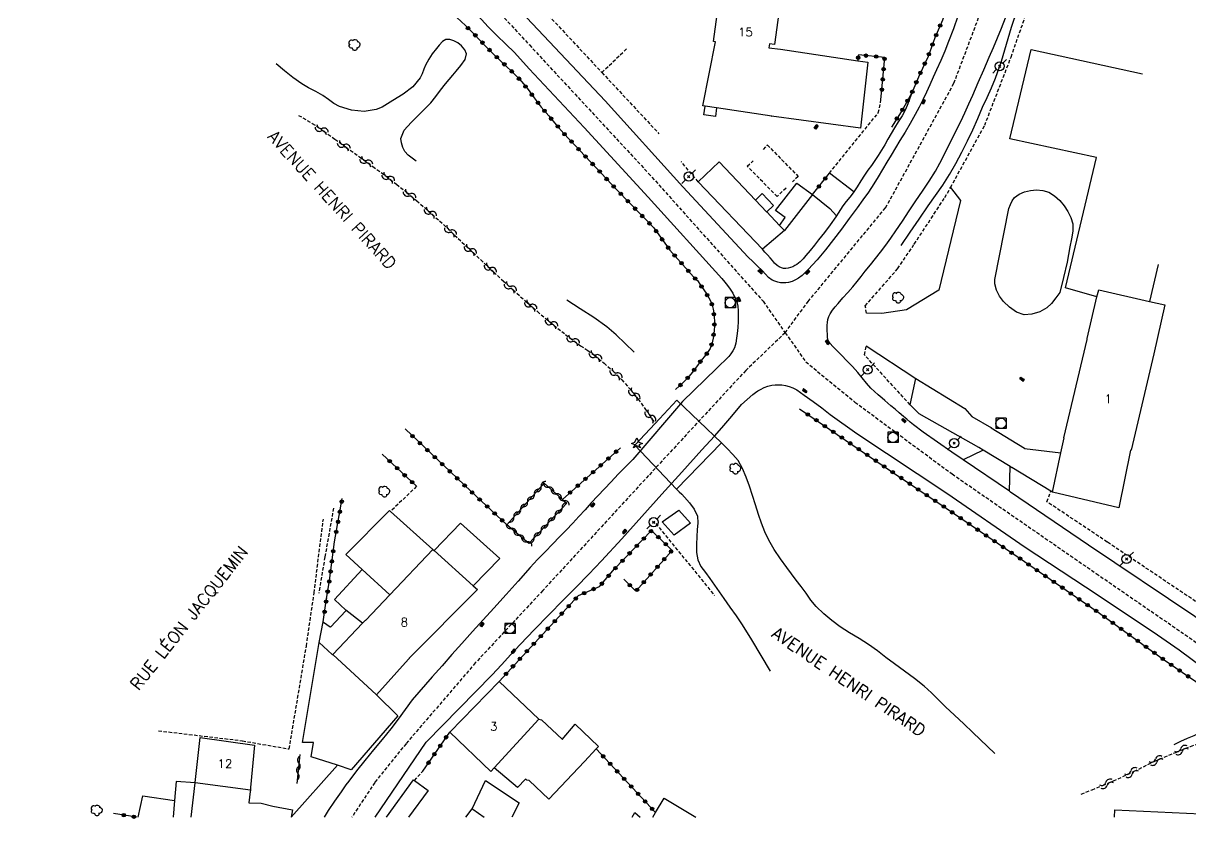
# Model space of a CAD drawing. Header units: millimetres. Extents: x 194000 to 195000, y 155999 to 157001.
# Drawn here: x 194294 to 194464.7, y 155999.8 to 156116.1 of the extents above; entities that cross this region are included whole.
import ezdxf
from ezdxf.enums import TextEntityAlignment as Align

# ---------------------------------------------------------------- set-up
doc = ezdxf.new("R2010")
doc.units = ezdxf.units.MM
doc.linetypes.add('DASHED', pattern=[0.75, 0.5, -0.25])
doc.layers.get('0').update_dxf_attribs({"linetype": 'CONTINUOUS'})
for name, color, linetype in [('W0001', 6, 'DASHED'), ('W0008', 7, 'CONTINUOUS'), ('W0014', 7, 'CONTINUOUS'), ('W0017', 7, 'CONTINUOUS'), ('W0070', 7, 'DASHED'), ('W0101', 7, 'CONTINUOUS'), ('W0104', 1, 'CONTINUOUS'), ('W0112', 1, 'DASHED'), ('W0120', 7, 'CONTINUOUS'), ('W0300', 7, 'CONTINUOUS'), ('W0303', 7, 'CONTINUOUS'), ('W0310', 3, 'CONTINUOUS'), ('W0323', 7, 'CONTINUOUS'), ('W0333', 7, 'CONTINUOUS'), ('W0401', 7, 'CONTINUOUS'), ('W0420', 7, 'CONTINUOUS'), ('W0473', 7, 'CONTINUOUS'), ('W0501', 5, 'DASHED'), ('W0510', 5, 'CONTINUOUS'), ('W0989', 7, 'CONTINUOUS'), ('W0991', 7, 'CONTINUOUS')]:
    doc.layers.add(name, color=color, linetype=linetype)
doc.styles.get("Standard").update_dxf_attribs({"font": 'romans.shx', "width": 0.85})

# ---------------------------------------------------------------- blocks, each defined once
blk = doc.blocks.new('T420')
for p, q in [((0.75, 0.75), (-0.75, 0.75)), ((-0.75, 0.75), (-0.75, -0.75)), ((0.75, 0.75), (0.75, -0.75)), ((0.75, -0.75), (-0.75, -0.75))]:
    blk.add_line(p, q)
blk.add_ellipse((0, 0), major_axis=(-0.53, 0.53), ratio=1, start_param=3.926991, end_param=10.210176)
blk = doc.blocks.new('T473')
for p, q in [((-0.166667, 0.166667), (0.166667, -0.166667)), ((-0.166667, -0.166667), (0.166667, 0.166667)), ((0.500001, 0.500001), (1.000002, 1.000002)), ((-1.000002, -1.000002), (-0.500001, -0.500001))]:
    blk.add_line(p, q)
blk.add_ellipse((0, 0), major_axis=(0.471405, 0.471405), ratio=1, start_param=5.4977871438, end_param=11.780972451)
blk = doc.blocks.new('T300')
for p, q in [((-0.8, 0.51), (-0.86, 0.34)), ((-0.86, 0.34), (-0.86, 0.17)), ((-0.86, 0.17), (-0.74, 0.06)), ((-0.69, 0.63), (-0.8, 0.51)), ((-0.8, -0.06), (-0.74, 0.06)), ((-0.74, 0.06), (-0.69, 0.11)), ((-0.57, 0.69), (-0.69, 0.63)), ((-0.46, 0.69), (-0.57, 0.69)), ((-0.29, 0.63), (-0.46, 0.69)), ((-0.29, 0.63), (-0.17, 0.74)), ((-0.23, 0.57), (-0.29, 0.63)), ((-0.17, 0.74), (-0.06, 0.8)), ((-0.06, 0.8), (0.06, 0.8)), ((0.06, 0.8), (0.23, 0.74)), ((0.23, 0.74), (0.34, 0.63)), ((0.34, 0.63), (0.4, 0.51)), ((0.46, 0.46), (0.34, 0.46)), ((0.4, 0.51), (0.4, 0.46)), ((0.57, 0.4), (0.46, 0.46)), ((0.57, 0.4), (0.69, 0.29)), ((0.69, 0.29), (0.74, 0.17)), ((0.74, 0.06), (0.69, -0.17)), ((0.74, 0.17), (0.74, 0.06)), ((-0.8, -0.17), (-0.8, -0.06)), ((-0.8, -0.23), (-0.8, -0.17)), ((-0.74, -0.34), (-0.8, -0.23)), ((-0.69, -0.4), (-0.74, -0.34)), ((-0.51, -0.46), (-0.69, -0.4)), ((-0.4, -0.46), (-0.51, -0.46)), ((-0.4, -0.46), (-0.34, -0.46)), ((-0.34, -0.46), (-0.34, -0.4)), ((-0.34, -0.51), (-0.34, -0.46)), ((-0.29, -0.63), (-0.34, -0.51)), ((-0.17, -0.74), (-0.29, -0.63)), ((-0.06, -0.8), (-0.17, -0.74)), ((0.06, -0.8), (-0.06, -0.8)), ((0.17, -0.74), (0.06, -0.8)), ((0.23, -0.69), (0.17, -0.74)), ((0.29, -0.46), (0.23, -0.46)), ((0.29, -0.63), (0.23, -0.69)), ((0.46, -0.4), (0.29, -0.46)), ((0.34, -0.51), (0.29, -0.63)), ((0.34, -0.51), (0.34, -0.46)), ((0.57, -0.34), (0.46, -0.4)), ((0.63, -0.29), (0.57, -0.34)), ((0.69, -0.17), (0.63, -0.29))]:
    blk.add_line(p, q)
blk = doc.blocks.new('T401')
for p, q in [((-0.3, 0.3), (0, 0.3)), ((-0.3, -0.25), (-0.3, 0.3)), ((-0.3, 0.15), (0, 0.15)), ((-0.3, 0), (0, 0)), ((0, 0.3), (0, -0.25)), ((-0.3, -0.15), (0, -0.15)), ((-0.3, -0.25), (-0.3, -0.3)), ((-0.3, -0.3), (0, -0.3)), ((0, -0.3), (0, -0.25))]:
    blk.add_line(p, q)
blk = doc.blocks.new('T303')
for p, q in [((-0.77, 0), (-0.28, 0.21)), ((-0.28, -0.21), (-0.77, 0)), ((-0.28, 0.21), (0, 0.83)), ((0, 0.83), (0.28, 0.21)), ((0.28, 0.21), (0.83, 0)), ((0.83, 0), (0.28, -0.21)), ((-0.49, -0.63), (-0.28, -0.21)), ((0, -0.35), (-0.49, -0.63)), ((0.56, -0.63), (0, -0.35)), ((0.28, -0.21), (0.56, -0.63))]:
    blk.add_line(p, q)
blk = doc.blocks.new('t323o')
at = {"color": 0, "linetype": 'Continuous'}
for radius in [0.25, 0.15]:
    blk.add_circle((0, 0), radius, dxfattribs=at)
blk = doc.blocks.new('t310o')
at = {"color": 0, "linetype": 'Continuous'}
for centre, start, end in [((-0.5, 0.38), 216.8699, 323.1304), ((0.5, -0.37), 36.8699, 143.1303)]:
    blk.add_arc(centre, 0.625, start, end, dxfattribs=at)
blk = doc.blocks.new('t500o')
at = {"color": 0, "linetype": 'Continuous'}
for centre, start, end in [((-0.5, 0.625), 216.8699, 323.1301), ((0.5, -0.125), 36.8699, 143.1301), ((0.5, -0.625), 36.8699, 143.1301), ((-0.5, 0.125), 216.8699, 323.1301)]:
    blk.add_arc(centre, 0.625, start, end, dxfattribs=at)

msp = doc.modelspace()

# ---------------------------------------------------------------- linework, layer by layer
at = {"layer": 'W0001'}
for points in [[(194294.01, 156171), (194299.87, 156161.74), (194304.46, 156156.8), (194311.95, 156152.4), (194323.52, 156147.76), (194331.51, 156143.83), (194339.32, 156138.69), (194346.84, 156133.89), (194357.21, 156124.54), (194367.99, 156112.9), (194385.42, 156094.13), (194402.16, 156075.43), (194405.38, 156070.82)], [(194405.38, 156070.82), (194408.74, 156075.38), (194420.08, 156089.11), (194430.07, 156107.31), (194437.73, 156127.69), (194446.14, 156152.98), (194452.33, 156171)], [(194405.38, 156070.82), (194399.62, 156065.3), (194385.42, 156049.94), (194369.94, 156033.12), (194360.09, 156022.54), (194349.96, 156010.74), (194345.38, 156005.06), (194342.05, 156000)], [(194405.38, 156070.82), (194408.4, 156066.58), (194415.59, 156060.69), (194429.8, 156050.17), (194450.87, 156035.62), (194474.17, 156019.58), (194485.44, 156012.46), (194490.22, 156009.82)]]:
    msp.add_lwpolyline(points, dxfattribs=at)
at = {"layer": 'W0008'}
for points in [[(194360.53, 156117.18), (194361.99, 156115.55), (194363.25, 156114.28), (194364.54, 156113.03), (194365.83, 156111.79)], [(194400, 156081.89), (194390.43, 156092.17), (194379.08, 156104.73), (194367.63, 156116.88)], [(194424.17, 156057.36), (194423.67, 156057.77), (194423.18, 156058.19), (194422.69, 156058.6), (194422.07, 156059.12), (194421.45, 156059.63), (194420.83, 156060.15), (194420.4, 156060.52), (194419.98, 156060.9), (194419.55, 156061.27), (194419, 156061.74), (194418.45, 156062.21), (194417.92, 156062.71), (194417.26, 156063.46), (194416.64, 156064.25), (194416.01, 156065.03), (194415.22, 156065.88), (194414.41, 156066.7), (194413.61, 156067.53), (194412.76, 156068.42), (194412.37, 156068.82), (194411.98, 156069.23), (194411.7, 156069.68), (194411.59, 156070.13), (194411.56, 156070.61), (194411.55, 156071.09), (194411.53, 156071.5), (194411.52, 156071.92), (194411.56, 156072.33), (194411.65, 156072.77), (194411.79, 156073.2), (194411.96, 156073.61), (194412.3, 156074.14), (194412.71, 156074.62), (194413.14, 156075.1), (194413.84, 156075.92), (194414.57, 156076.73), (194415.29, 156077.54), (194415.9, 156078.3), (194416.5, 156079.06), (194417.11, 156079.82), (194417.86, 156080.75), (194418.61, 156081.67), (194419.35, 156082.61), (194420.1, 156083.63), (194420.83, 156084.66), (194421.55, 156085.7), (194422.54, 156087.16), (194423.52, 156088.63), (194424.5, 156090.1), (194425.48, 156091.54), (194426.44, 156092.97), (194427.35, 156094.44), (194428, 156095.63), (194428.62, 156096.84), (194429.23, 156098.06), (194429.85, 156099.27), (194430.46, 156100.49), (194431.06, 156101.72), (194431.66, 156102.99), (194432.25, 156104.27), (194432.82, 156105.56), (194433.63, 156107.41), (194434.43, 156109.27), (194435.22, 156111.13), (194435.83, 156112.54), (194436.44, 156113.95), (194437.03, 156115.38), (194437.6, 156116.87)], [(194365.83, 156111.79), (194367.95, 156109.42), (194376, 156100.81), (194385.37, 156090.64), (194396.15, 156078.77)], [(194396.15, 156078.77), (194396.56, 156078.24), (194396.97, 156077.72), (194397.35, 156077.18), (194397.54, 156076.89)], [(194395.05, 156055.72), (194396.13, 156056.91), (194397.58, 156058.62), (194399.03, 156060.33), (194400.68, 156061.81), (194401.04, 156062.07), (194401.41, 156062.32), (194401.8, 156062.54), (194402.32, 156062.8), (194402.87, 156063), (194403.44, 156063.15), (194403.91, 156063.21), (194404.4, 156063.23), (194404.88, 156063.21), (194405.44, 156063.12), (194405.99, 156062.98), (194406.52, 156062.78), (194407.1, 156062.47), (194407.65, 156062.09), (194408.19, 156061.7), (194409.48, 156060.79), (194410.73, 156059.83), (194411.99, 156058.87)], [(194411.99, 156058.87), (194415.86, 156056.09), (194429.04, 156047.35), (194440.47, 156039.48), (194449.32, 156033.69), (194459.19, 156027.11), (194462.97, 156024.48), (194468.31, 156020.5)], [(194480.03, 156019.2), (194465.28, 156029.34), (194449.72, 156039.74), (194438.34, 156047.52), (194438.17, 156047.64), (194431.41, 156052.23), (194429.78, 156053.35), (194425.58, 156056.27), (194424.17, 156057.36)]]:
    msp.add_lwpolyline(points, dxfattribs=at)
at = {"layer": 'W0014'}
for points in [[(194430.64, 156117.11), (194429.98, 156115.25), (194429.28, 156113.39), (194428.72, 156112.01), (194428.13, 156110.64), (194427.53, 156109.28), (194427.04, 156108.18), (194426.54, 156107.09), (194426.03, 156106.01), (194425.5, 156104.9), (194424.96, 156103.8), (194424.39, 156102.71), (194423.67, 156101.43), (194422.92, 156100.17), (194422.17, 156098.92), (194421.54, 156097.86), (194420.91, 156096.8), (194420.27, 156095.74), (194419.64, 156094.68), (194419.01, 156093.62), (194418.36, 156092.58), (194417.56, 156091.4), (194416.73, 156090.24), (194415.9, 156089.09), (194414.77, 156087.53), (194413.63, 156085.98), (194412.46, 156084.45), (194411.28, 156082.95), (194410.07, 156081.47), (194408.77, 156080.08), (194408.32, 156079.63), (194407.86, 156079.2), (194407.36, 156078.82), (194406.89, 156078.55), (194406.39, 156078.33), (194405.88, 156078.18), (194405.49, 156078.13), (194405.11, 156078.11), (194404.72, 156078.13), (194404.3, 156078.2), (194403.88, 156078.34), (194403.48, 156078.51), (194402.96, 156078.9), (194402.5, 156079.4), (194402.04, 156079.9), (194401.36, 156080.57), (194400.68, 156081.23), (194400, 156081.89)], [(194423.94, 156105.98), (194423.64, 156105.13), (194423.33, 156104.27), (194422.99, 156103.45), (194422.49, 156102.53), (194421.93, 156101.65), (194421.37, 156100.76), (194420.89, 156099.94), (194420.42, 156099.12), (194419.94, 156098.3), (194419.47, 156097.53), (194418.99, 156096.76), (194418.5, 156095.99), (194418.01, 156095.29), (194417.5, 156094.59), (194417.01, 156093.88), (194416.46, 156093.02), (194415.92, 156092.14), (194415.45, 156091.42), (194415.35, 156091.29), (194414.85, 156090.65), (194414.32, 156090.02), (194413.82, 156089.38), (194413.47, 156088.84), (194413.13, 156088.29), (194412.88, 156087.91), (194412.78, 156087.75), (194411.97, 156086.61), (194411.13, 156085.49), (194410.26, 156084.39), (194409.66, 156083.61), (194409.05, 156082.85), (194408.41, 156082.11), (194408, 156081.65), (194407.57, 156081.2), (194407.09, 156080.82), (194406.8, 156080.64), (194406.49, 156080.48), (194406.17, 156080.36), (194405.83, 156080.27), (194405.48, 156080.21), (194405.15, 156080.21), (194404.83, 156080.31), (194404.51, 156080.46), (194404.22, 156080.65), (194403.85, 156080.98), (194403.52, 156081.38), (194403.19, 156081.78), (194402.82, 156082.2), (194402.44, 156082.62), (194402.07, 156083.04)], [(194397.54, 156076.89), (194397.72, 156076.6), (194398.05, 156076), (194398.31, 156075.38), (194398.45, 156074.71), (194398.5, 156074.02), (194398.52, 156073.32), (194398.52, 156072.46), (194398.46, 156071.59), (194398.36, 156070.73), (194398.28, 156070.01), (194398.17, 156069.3), (194397.96, 156068.62), (194397.72, 156068.18), (194397.43, 156067.76), (194397.15, 156067.35)], [(194397.15, 156067.35), (194395.35, 156065.61)], [(194395.35, 156065.61), (194390.37, 156060.77), (194383.1, 156052.31), (194382.04, 156051.22), (194380.98, 156050.13), (194379.93, 156049.03), (194378.97, 156048), (194378.01, 156046.96), (194377.05, 156045.93), (194376.15, 156044.93), (194375.24, 156043.94), (194374.33, 156042.96), (194373.36, 156041.95), (194372.38, 156040.96), (194371.41, 156039.96), (194370.3, 156038.8), (194369.2, 156037.65), (194368.11, 156036.48), (194366.34, 156034.52), (194364.58, 156032.54), (194362.82, 156030.56), (194361.26, 156028.84), (194359.69, 156027.12), (194358.13, 156025.39), (194356.68, 156023.76), (194355.23, 156022.13), (194353.78, 156020.49), (194352.81, 156019.38), (194351.83, 156018.27), (194350.88, 156017.14), (194349.82, 156015.75), (194348.79, 156014.33), (194347.74, 156012.92), (194346.48, 156011.36), (194345.19, 156009.83), (194343.92, 156008.28), (194342.74, 156006.78), (194341.58, 156005.26), (194341.18, 156004.71)], [(194362.57, 156020.8), (194363.92, 156022.29), (194365.28, 156023.78), (194366.65, 156025.25), (194368.73, 156027.43), (194370.84, 156029.58), (194372.95, 156031.73), (194374.82, 156033.64), (194376.7, 156035.54), (194378.56, 156037.46), (194381.53, 156040.68), (194384.45, 156043.94), (194387.36, 156047.21), (194390.28, 156050.45), (194393.2, 156053.68), (194395.05, 156055.72)], [(194352.9, 156010.95), (194362.57, 156020.8)], [(194345.45, 156000), (194352.9, 156010.95)], [(194339.94, 156007.58), (194333.19, 156000.01)], [(194341.17, 156004.7), (194340.46, 156003.72), (194339.51, 156002.35), (194338.59, 156000.96), (194337.97, 156000)]]:
    msp.add_lwpolyline(points, dxfattribs=at)
at = {"layer": 'W0017'}
for points in [[(194415.45, 156091.42), (194411.86, 156094.17)], [(194409.39, 156091.03), (194411.92, 156089), (194412.88, 156087.91)], [(194429.57, 156092.08), (194431.02, 156090.18), (194427.88, 156077.05), (194423.15, 156074.18), (194419.52, 156073.62), (194417.3, 156073.69)], [(194417.23, 156068.93), (194424.49, 156064.15)], [(194434.35, 156053.67), (194431.41, 156052.23)], [(194438.17, 156047.64), (194438.28, 156051.26)]]:
    msp.add_lwpolyline(points, dxfattribs=at)
at = {"layer": 'W0070'}
msp.add_lwpolyline([(194339.36, 156045.19), (194338.09, 156038.04), (194337.21, 156032.73)], dxfattribs=at)
at = {"layer": 'W0101'}
for points in [[(194395.2, 156113.38), (194394.91, 156113.42), (194396.8, 156127.43)], [(194404.42, 156127.84), (194405.82, 156127.65), (194403.84, 156112.98), (194403.1, 156113.08), (194403.01, 156112.47)], [(194416.39, 156100.74), (194403.41, 156102.49), (194403.43, 156102.5), (194395.36, 156103.69), (194393.7, 156103.94), (194393.33, 156103.99), (194395.2, 156113.38)], [(194403.01, 156112.47), (194404.69, 156112.27), (194416.02, 156110.59), (194417.5, 156110.37), (194416.39, 156100.74)], [(194339.16, 156023.79), (194339.24, 156023.77), (194343.6, 156028.37), (194344.03, 156028.82), (194344.09, 156028.82), (194347.58, 156032.5), (194353.89, 156039.14), (194354.05, 156039), (194359.77, 156033.84), (194360.4, 156033.27)], [(194360.4, 156033.27), (194350.46, 156023.27), (194350.43, 156023.24), (194350.4, 156023.21), (194350.36, 156023.17), (194350.35, 156023.16), (194350.32, 156023.12), (194345.64, 156017.88), (194345.64, 156017.9)], [(194345.64, 156017.9), (194339.24, 156023.77)], [(194363.56, 156019.85), (194369.38, 156014.3), (194362.86, 156007.21), (194362.38, 156006.69), (194356.34, 156012.43)], [(194356.34, 156012.43), (194363.56, 156019.85)], [(194319.14, 156004.99), (194319.15, 156005.08), (194319.12, 156005.08), (194319.85, 156011.66), (194327.79, 156010.52), (194327.24, 156004.33), (194327.2, 156003.96)], [(194327.2, 156003.96), (194319.14, 156004.99)]]:
    msp.add_lwpolyline(points, dxfattribs=at)
msp.add_lwpolyline([(194459.29, 156067.73), (194455.99, 156053.67), (194455.87, 156053.64), (194454.18, 156045.22), (194444.48, 156047.5), (194445.7, 156053.28), (194446.16, 156055.45), (194446.16, 156055.44), (194446.15, 156055.48), (194449.52, 156069.84), (194449.55, 156069.98), (194450.98, 156076.06), (194451.23, 156077.11), (194458.66, 156075.41), (194460.92, 156074.9), (194459.29, 156067.74)], close=True, dxfattribs=at)
at = {"layer": 'W0104'}
for points in [[(194450.98, 156076.06), (194446.37, 156077.4), (194450.89, 156096.44), (194450.9, 156096.44), (194438.25, 156099.18), (194441.35, 156112.23), (194457.65, 156108.7)], [(194395.36, 156103.69), (194395.19, 156102.44), (194393.52, 156102.68), (194393.7, 156103.94)], [(194404.57, 156086.52), (194405.38, 156087.67), (194403.96, 156088.69), (194407.09, 156092.67), (194409.39, 156091.03), (194405.27, 156085.79)], [(194401.03, 156090.23), (194402.05, 156091.18), (194403.7, 156089.42), (194402.69, 156088.49)], [(194459.94, 156080.8), (194458.66, 156075.41)], [(194444.48, 156047.5), (194444.22, 156047.66), (194438.55, 156051.14), (194438.55, 156051.09), (194438.28, 156051.26), (194434.35, 156053.67), (194433.72, 156054.05), (194433.7, 156054.03), (194424.96, 156058.95), (194423.65, 156060.3), (194424.49, 156064.15), (194431.65, 156059.76), (194432.68, 156058.57), (194435.58, 156056.9), (194435.52, 156056.91), (194440.38, 156053.93), (194440.39, 156053.92), (194445.7, 156053.28)], [(194343.57, 156036.23), (194341.17, 156038.39), (194347.55, 156044.85), (194347.71, 156044.7), (194353.89, 156039.14)], [(194354.05, 156039), (194357.92, 156042.96), (194363.67, 156037.83), (194359.77, 156033.84)], [(194337.26, 156025.51), (194337.84, 156028.54), (194337.89, 156028.51), (194338.87, 156027.83), (194338.94, 156027.77), (194341.15, 156030.14), (194341.22, 156030.21), (194341.16, 156030.27), (194339.48, 156031.83), (194343.57, 156036.23), (194347.58, 156032.5)], [(194343.6, 156028.37), (194341.16, 156030.27)], [(194341.93, 156006.92), (194339.94, 156007.58), (194336.1, 156008.84), (194336.45, 156010.93), (194334.84, 156010.93), (194337.26, 156025.51), (194339.16, 156023.79)], [(194345.64, 156017.9), (194348.77, 156014.8), (194341.93, 156006.92)], [(194369.38, 156014.3), (194369.76, 156014.23), (194372.84, 156011.33), (194372.77, 156011.34), (194374.68, 156013.58), (194378.11, 156010.35), (194377.76, 156009.98), (194376.03, 156008.14), (194370.83, 156002.62), (194367.94, 156005.34), (194367.64, 156005.39), (194367.52, 156005.49), (194367.44, 156005.56), (194366.26, 156004.31), (194362.86, 156007.21)], [(194347.12, 156000), (194351.06, 156005.46), (194351.21, 156005.35), (194353.22, 156003.91), (194350.3, 156000)], [(194359.65, 156001.23), (194361.6, 156005.37), (194366.5, 156002.08), (194365.41, 156000)], [(194319.14, 156004.99), (194316.35, 156005.21), (194316.13, 156002.43), (194315.93, 156000)], [(194318.55, 156000), (194319.14, 156004.99)], [(194327.2, 156003.96), (194327.2, 156003.9), (194327.2, 156003.9), (194327.18, 156003.74), (194326.99, 156002.07), (194328.76, 156002.02), (194330.49, 156001.6)], [(194310.81, 156000), (194311.48, 156003.09), (194316.13, 156002.43)], [(194386.04, 156000), (194386.43, 156000.66), (194387.7, 156002.78), (194390.89, 156000.86), (194392.34, 156000)], [(194330.49, 156001.6), (194333.34, 156001.09)], [(194333.34, 156001.09), (194333.19, 156000.01), (194333.19, 156000)], [(194358.68, 156000), (194359.65, 156001.23), (194359.73, 156001.17), (194361.4, 156000)], [(194383.01, 156000), (194383.41, 156000.66), (194384.19, 156000)], [(194453.52, 156000), (194453.57, 156001.05)], [(194453.57, 156001.05), (194466.14, 156000.46), (194466.12, 156000)]]:
    msp.add_lwpolyline(points, dxfattribs=at)
for points in [[(194395.73, 156095.79), (194401.03, 156090.23), (194401.07, 156090.19), (194402.67, 156088.51), (194402.69, 156088.49), (194404.57, 156086.52), (194405.27, 156085.79), (194402.07, 156083.04), (194392.68, 156092.88)], [(194387.43, 156043.16), (194389.84, 156044.9), (194391.56, 156043), (194389.15, 156041.25), (194387.43, 156043.16)]]:
    msp.add_lwpolyline(points, close=True, dxfattribs=at)
at = {"layer": 'W0112'}
for points in [[(194417.3, 156073.69), (194417.1, 156074.75), (194421.83, 156080.19), (194424.27, 156083.78), (194428.73, 156090.58), (194428.74, 156090.58), (194429.57, 156092.08), (194434.56, 156101.15), (194438.42, 156111.14), (194441.49, 156119.93), (194447.46, 156137.61), (194457.81, 156168.24), (194458.71, 156171)], [(194369.55, 156125.41), (194367.71, 156120.53), (194378.59, 156108.87), (194386.93, 156099.93)], [(194378.59, 156108.87), (194382.34, 156112.49)], [(194411.86, 156094.17), (194419.01, 156102.97), (194419.4, 156104.88)], [(194402.21, 156097.63), (194402.78, 156098.28), (194407.28, 156093.68), (194406.46, 156092.91)], [(194392.68, 156092.88), (194390.19, 156095.83)], [(194405.52, 156091.97), (194404.21, 156090.75), (194399.84, 156095.18), (194400.71, 156095.96)], [(194423.65, 156060.3), (194416.99, 156067.58), (194417.23, 156068.93)], [(194351.49, 156048.37), (194347.71, 156044.7)], [(194497.38, 156045.44), (194489.28, 156019.26), (194487.87, 156018.22), (194485.36, 156018.07), (194482.93, 156018.74), (194468.51, 156029.45), (194452.48, 156040.22), (194443.66, 156046.11), (194444.22, 156047.66)], [(194313.76, 156012.63), (194326.01, 156011.17), (194326.04, 156011.15), (194332.88, 156009.97), (194335.39, 156025.01), (194336.52, 156032.8), (194337.81, 156043.17), (194337.89, 156043.57)], [(194386.48, 156042.92), (194395.08, 156032.39)], [(194351.21, 156005.35), (194352.41, 156006.73)]]:
    msp.add_lwpolyline(points, dxfattribs=at)
at = {"layer": 'W0120'}
msp.add_lwpolyline([(194383.41, 156054.37), (194386.37, 156057.56), (194389.55, 156060.98), (194396.1, 156054.72), (194389.49, 156047.96)], close=True, dxfattribs=at)
at = {"layer": 'W0303'}
msp.add_lwpolyline([(194422.33, 156083.58), (194423.67, 156085.51), (194425, 156087.43), (194426.32, 156089.36), (194427.38, 156090.89), (194428.44, 156092.42), (194429.44, 156093.98), (194430.36, 156095.59), (194431.23, 156097.22), (194432.06, 156098.88), (194432.82, 156100.5), (194433.54, 156102.15), (194434.26, 156103.79), (194434.91, 156105.21), (194435.55, 156106.62), (194436.16, 156108.05), (194437.01, 156110.51), (194437.74, 156113.01), (194438.49, 156115.51), (194441.09, 156123.29), (194443.81, 156131.04), (194446.53, 156138.79)], dxfattribs=at)
at = {"layer": 'W0310'}
msp.add_lwpolyline([(194364.71, 156042.76), (194370.16, 156048.81), (194372.82, 156046.46), (194373.45, 156045.92), (194367.92, 156040.01), (194364.71, 156042.76)], close=True, dxfattribs=at)
msp.add_lwpolyline([(194334.44, 156009.17), (194333.98, 156004.91)], dxfattribs=at)
at = {"layer": 'W0323'}
for points in [[(194407.66, 156137.15), (194424.33, 156132.65), (194433.04, 156130), (194430.4, 156121.92), (194428.39, 156116.53), (194427.29, 156113.93), (194426.29, 156111.23), (194425.02, 156108.52), (194424.07, 156106.23), (194423.94, 156105.98), (194422.58, 156103.52), (194420.93, 156100.89)], [(194357.41, 156116.93), (194358.66, 156115.73), (194359.89, 156114.51), (194360.87, 156113.51), (194361.84, 156112.5), (194362.82, 156111.49), (194364.08, 156110.3), (194365.34, 156109.12), (194366.55, 156107.89), (194367.65, 156106.56), (194368.69, 156105.18), (194369.74, 156103.81), (194370.83, 156102.52), (194371.93, 156101.24), (194373.04, 156099.97), (194380.82, 156091.67), (194386.18, 156086.15), (194388.55, 156082.89), (194392.39, 156078.56), (194392.55, 156078.44), (194393.02, 156077.78), (194393.49, 156077.12), (194393.93, 156076.44), (194394.22, 156075.92), (194394.5, 156075.4), (194394.72, 156074.85), (194394.87, 156074.29), (194394.95, 156073.71), (194395.01, 156073.13), (194395.05, 156072.47), (194395.04, 156071.81), (194395, 156071.15), (194394.9, 156070.26), (194394.73, 156069.37), (194394.44, 156068.54), (194394.05, 156067.91), (194393.57, 156067.32), (194393.08, 156066.72), (194392.44, 156065.86), (194391.79, 156064.99), (194391.1, 156064.17), (194390.54, 156063.61), (194389.95, 156063.08), (194389.36, 156062.54)], [(194419.4, 156104.88), (194419.94, 156111.09), (194416.1, 156111.44), (194416.02, 156110.59)], [(194409.39, 156091.03), (194411.86, 156094.17)], [(194407.47, 156059.71), (194420.79, 156050.65), (194428.94, 156045.16), (194438.8, 156038.44), (194451, 156030.05), (194460.66, 156023.08), (194468.23, 156017.91), (194473.63, 156014.52)], [(194364.71, 156042.76), (194359.42, 156047.67), (194354.49, 156052.32), (194349.81, 156056.75)], [(194381.3, 156053.99), (194372.82, 156046.46)], [(194346.47, 156053.05), (194351.49, 156048.37)], [(194339.5, 156040.23), (194340.64, 156046.61)], [(194363.56, 156019.85), (194375.17, 156032.39), (194378.24, 156033.72), (194380.44, 156036.28), (194385.87, 156041.9), (194388.85, 156039), (194383.55, 156033.03), (194381.79, 156034.79)], [(194337.84, 156028.54), (194338.34, 156031.96), (194338.34, 156031.94), (194338.76, 156034.6), (194338.77, 156034.58), (194339.5, 156040.23)], [(194352.41, 156006.73), (194356.34, 156012.43)], [(194386.43, 156000.66), (194377.76, 156009.98)], [(194310.58, 156000), (194307.21, 156000.51)]]:
    msp.add_lwpolyline(points, dxfattribs=at)
at = {"layer": 'W0333'}
msp.add_lwpolyline([(194436.02, 156078.6), (194438.09, 156089.01), (194438.34, 156089.56), (194438.6, 156090.12), (194438.92, 156090.6), (194439.59, 156091.09), (194440.4, 156091.43), (194441.24, 156091.64), (194442.15, 156091.71), (194443.08, 156091.62), (194443.95, 156091.37), (194444.79, 156090.86), (194445.54, 156090.15), (194446.18, 156089.36), (194446.73, 156088.55), (194447.17, 156087.67), (194447.45, 156086.76), (194447.46, 156085.66), (194447.26, 156084.53), (194447.02, 156083.4), (194446.6, 156081.15), (194446.08, 156078.92), (194445.55, 156076.69), (194444.94, 156075.91), (194444.33, 156075.12), (194443.63, 156074.47), (194442.6, 156073.9), (194441.44, 156073.52), (194440.33, 156073.45), (194439.23, 156073.82), (194438.17, 156074.54), (194437.29, 156075.41), (194436.73, 156076.18), (194436.28, 156077.05), (194436.04, 156077.98), (194436.03, 156078.19), (194436.02, 156078.39)], close=True, dxfattribs=at)
at = {"layer": 'W0501'}
for points in [[(194334.23, 156102.61), (194334.88, 156102.26), (194336.26, 156101.43), (194337.93, 156100.31), (194339.57, 156099.12), (194341.2, 156097.93), (194343.15, 156096.54), (194345.11, 156095.14), (194347.04, 156093.71), (194348.55, 156092.54), (194350.05, 156091.35), (194351.52, 156090.13), (194354.87, 156087.17), (194358.13, 156084.09), (194361.38, 156081.01), (194362.78, 156079.7), (194364.18, 156078.39), (194365.6, 156077.1), (194367.37, 156075.5), (194369.16, 156073.93), (194370.99, 156072.4), (194372.13, 156071.46), (194373.29, 156070.55), (194374.47, 156069.65), (194375.49, 156068.93), (194376.53, 156068.23), (194377.54, 156067.5), (194378.91, 156066.38), (194380.24, 156065.2), (194381.49, 156063.95), (194382.73, 156062.57), (194383.89, 156061.11), (194384.99, 156059.61), (194385.46, 156058.93), (194385.92, 156058.25), (194386.37, 156057.56)], [(194448.67, 156003.38), (194450.25, 156004.01), (194451.82, 156004.64), (194453.39, 156005.29), (194456.42, 156006.7), (194459.42, 156008.19), (194462.49, 156009.47), (194464.65, 156010.34), (194466.85, 156011.12), (194469.01, 156011.28), (194470.18, 156010.97), (194471.33, 156010.49), (194472.45, 156009.92), (194473.62, 156009.26), (194474.75, 156008.5), (194475.82, 156007.67), (194477.02, 156006.6), (194478.14, 156005.42), (194479.12, 156004.15), (194479.92, 156002.84), (194480.6, 156001.44), (194481.05, 156000)]]:
    msp.add_lwpolyline(points, dxfattribs=at)
at = {"layer": 'W0510'}
for points in [[(194351.43, 156095.89), (194350.85, 156096.33), (194350.26, 156096.78), (194349.8, 156097.3), (194349.5, 156097.91), (194349.3, 156098.58), (194349.22, 156099.22), (194349.68, 156100.44), (194350.7, 156101.56), (194351.79, 156102.62), (194352.39, 156103.24), (194353.01, 156103.84), (194353.6, 156104.46), (194354.33, 156105.36), (194355.02, 156106.31), (194355.73, 156107.24), (194356.26, 156107.85), (194356.79, 156108.46), (194357.29, 156109.09), (194357.97, 156109.9), (194358.61, 156110.76), (194358.81, 156111.58), (194358.55, 156112.17), (194358.09, 156112.76), (194357.53, 156113.21), (194356.97, 156113.49), (194356.34, 156113.68), (194355.77, 156113.68), (194355.27, 156113.39), (194354.82, 156112.88), (194354.4, 156112.36), (194353.8, 156111.61), (194353.27, 156110.81), (194352.8, 156109.97), (194352.54, 156109.34), (194352.31, 156108.69), (194352.02, 156108.08), (194350.94, 156106.78), (194349.54, 156105.71), (194348.05, 156104.76), (194347.26, 156104.27), (194346.45, 156103.81), (194345.61, 156103.47), (194343.84, 156103.19), (194341.98, 156103.35), (194340.24, 156103.88), (194339.4, 156104.35), (194338.61, 156104.93), (194337.8, 156105.49), (194336.77, 156106.08), (194335.72, 156106.64), (194334.71, 156107.24), (194333.43, 156108.16), (194332.21, 156109.14), (194330.99, 156110.13)], [(194383.3, 156067.98), (194381.98, 156069.24), (194380.67, 156070.5), (194379.3, 156071.7), (194377.41, 156073.07), (194375.44, 156074.33), (194373.47, 156075.6)], [(194436.06, 156009.31), (194434.98, 156010.33), (194433.9, 156011.34), (194432.83, 156012.36), (194431.49, 156013.62), (194430.16, 156014.89), (194428.83, 156016.15), (194427.8, 156017.16), (194426.76, 156018.17), (194425.7, 156019.14), (194424.29, 156020.27), (194422.83, 156021.33), (194421.38, 156022.39), (194420.12, 156023.35), (194418.87, 156024.32), (194417.59, 156025.25), (194416.2, 156026.12), (194414.78, 156026.94), (194413.41, 156027.84), (194412.2, 156028.75), (194411.02, 156029.73), (194409.94, 156030.79), (194409.16, 156031.74), (194408.44, 156032.74), (194407.72, 156033.74), (194407.02, 156034.65), (194406.32, 156035.57), (194405.64, 156036.49), (194404.7, 156037.79), (194403.8, 156039.11), (194403, 156040.48), (194402.43, 156041.71), (194401.95, 156042.98), (194401.49, 156044.26), (194401.04, 156045.64), (194400.62, 156047.03), (194400.16, 156048.41), (194399.68, 156049.69), (194399.15, 156050.95), (194398.5, 156052.13), (194397.76, 156053.03), (194396.93, 156053.88), (194396.1, 156054.72)], [(194389.49, 156047.96), (194389.88, 156047.58), (194390.28, 156047.2), (194390.65, 156046.8), (194391.42, 156045.93), (194392.11, 156045.01), (194392.56, 156044.02), (194392.64, 156043.05), (194392.54, 156042.03), (194392.46, 156041.01), (194392.42, 156039.85), (194392.41, 156038.69), (194392.6, 156037.6), (194393.08, 156036.65), (194393.73, 156035.77), (194394.39, 156034.88), (194395.06, 156033.91), (194395.74, 156032.94), (194396.41, 156031.98), (194397.31, 156030.7), (194398.21, 156029.43), (194399.09, 156028.14), (194400.49, 156025.9), (194401.84, 156023.62), (194403.18, 156021.35)], [(194483.31, 156000), (194482.76, 156001.76), (194482.03, 156003.48), (194481.18, 156005), (194480.18, 156006.45), (194479.12, 156007.87), (194478.48, 156008.77), (194477.82, 156009.65), (194477.09, 156010.46), (194476.4, 156011.07), (194475.65, 156011.62), (194474.88, 156012.11), (194473.94, 156012.61), (194472.95, 156013.02), (194471.94, 156013.32), (194471.07, 156013.48), (194470.19, 156013.55), (194469.32, 156013.53), (194467.89, 156013.19), (194466.5, 156012.56), (194465.12, 156011.91), (194464.15, 156011.48), (194463.19, 156011.04), (194462.23, 156010.59)]]:
    msp.add_lwpolyline(points, dxfattribs=at)

# ---------------------------------------------------------------- block references
at = {"layer": 'W0300'}
for p in [(194342.47, 156112.9), (194346.82, 156047.59), (194304.78, 156000.97)]:
    msp.add_blockref('T300', p, dxfattribs=at)
at = {"layer": 'W0300', "rotation": 359.9999899820874}
for p in [(194421.94, 156075.95), (194398.14, 156050.93)]:
    msp.add_blockref('T300', p, dxfattribs=at)
at = {"layer": 'W0303'}
msp.add_blockref('T303', (194383.7, 156054.63), dxfattribs=at)
at = {"layer": 'W0310'}
for p, rotation in [((194368.73, 156047.22), 48.01697219769135), ((194369.73, 156048.33), 48.01697219769135), ((194370.8, 156048.24), 318.6483399329251), ((194371.93, 156047.25), 318.6483399329251), ((194367.72, 156046.1), 48.01697219769135), ((194373.06, 156046.26), 318.6522227809078), ((194365.72, 156043.87), 48.01697219769135), ((194366.72, 156044.99), 48.01697219769135), ((194371.75, 156044.1), 226.8986400278477), ((194372.77, 156045.2), 226.8986400278477), ((194365.34, 156042.22), 139.4104852174955), ((194370.72, 156043.01), 226.8986400278477), ((194366.48, 156041.24), 139.4104852174955), ((194368.67, 156040.82), 226.8986400278477), ((194369.7, 156041.91), 226.8986400278477), ((194367.62, 156040.26), 139.4104852174955), ((194334.3, 156007.89), 263.8797497513542), ((194334.14, 156006.4), 263.8797497513542)]:
    msp.add_blockref('t310o', p, dxfattribs=dict(at, rotation=rotation))
at = {"layer": 'W0323'}
for p, rotation in [((194359.02, 156115.37), 315.4202549042981), ((194360.09, 156114.31), 314.277701156731), ((194427.47, 156114.35), 247.0765467851203), ((194428.05, 156115.73), 247.0765467851203), ((194361.13, 156113.24), 313.7577748502613), ((194426.93, 156112.95), 249.7397594613632), ((194362.17, 156112.16), 314.3354796557433), ((194363.24, 156111.1), 316.4063242145618), ((194416.06, 156111.04), 264.4832439214146), ((194417.19, 156111.34), 174.8901830679587), ((194418.69, 156111.2), 174.8901830679587), ((194419.92, 156110.86), 85.04259377988825), ((194426.41, 156111.54), 249.7397594613632), ((194364.33, 156110.07), 317.1089570930213), ((194365.42, 156109.04), 314.4597114114424), ((194419.79, 156109.36), 85.04259377988825), ((194425.8, 156110.17), 244.8824557863106), ((194366.47, 156107.97), 314.4597114114424), ((194419.66, 156107.87), 85.04259377988825), ((194424.57, 156107.44), 247.5257132074723), ((194425.16, 156108.82), 244.8824557863106), ((194367.43, 156106.82), 309.5630101949404), ((194368.35, 156105.63), 306.8897782069668), ((194419.53, 156106.37), 85.04259377988825), ((194423.98, 156106.06), 241.2772587120097), ((194369.26, 156104.44), 307.7383508165046), ((194423.26, 156104.74), 241.2284970311196), ((194370.2, 156103.27), 310.0011487346703), ((194422.53, 156103.43), 237.8181778722575), ((194371.17, 156102.13), 310.8185881324873), ((194372.15, 156100.99), 310.8185881324873), ((194421.73, 156102.16), 237.8181778722575), ((194373.13, 156099.86), 313.1840692088163), ((194374.16, 156098.77), 313.1840692088163), ((194375.19, 156097.68), 313.1840692088163), ((194376.21, 156096.58), 313.1840692088163), ((194377.24, 156095.49), 313.1840692088163), ((194378.27, 156094.39), 313.1840692088163), ((194379.29, 156093.3), 313.1840692088163), ((194380.32, 156092.21), 313.1840692088163), ((194410.32, 156092.21), 51.66482927979087), ((194411.25, 156093.38), 51.66482927979087), ((194381.36, 156091.12), 314.1626638139257), ((194382.4, 156090.05), 314.1626638139257), ((194383.45, 156088.97), 314.1626638139257), ((194384.49, 156087.89), 314.1626638139257), ((194385.54, 156086.82), 314.1626638139257), ((194386.52, 156085.69), 305.9970653493075), ((194387.4, 156084.48), 305.9970653493075), ((194388.28, 156083.26), 305.9970653493075), ((194389.24, 156082.11), 311.5603594391903), ((194390.24, 156080.99), 311.5603594391903), ((194391.23, 156079.87), 311.5603594391903), ((194392.23, 156078.74), 311.5603594391903), ((194393.16, 156077.58), 305.5458640733737), ((194393.99, 156076.33), 300.0554244855673), ((194394.67, 156074.99), 292.1263348074725), ((194394.97, 156073.53), 275.6031697804066), ((194395.04, 156072.03), 269.5679133228346), ((194394.93, 156070.54), 263.6738927610737), ((194394.63, 156069.08), 250.5961253297864), ((194392.99, 156066.6), 233.5437448157054), ((194393.93, 156067.76), 230.8843597883889), ((194392.09, 156065.39), 233.2043608685164), ((194390.07, 156063.18), 222.3904700521854), ((194391.14, 156064.23), 229.7105003315686), ((194408.71, 156058.87), 325.7614754581913), ((194409.95, 156058.03), 325.7614754581913), ((194411.19, 156057.18), 325.7614754581913), ((194412.43, 156056.34), 325.7614754581913), ((194350.9, 156055.71), 136.5791645772513), ((194351.99, 156054.68), 136.5791645772513), ((194413.67, 156055.5), 325.7614754581913), ((194414.91, 156054.65), 325.7614754581913), ((194353.08, 156053.65), 136.5791645772513), ((194380.67, 156053.43), 221.58777896212), ((194416.15, 156053.81), 325.7614754581913), ((194417.39, 156052.96), 325.7614754581913), ((194347.57, 156052.03), 317.0057016177252), ((194354.17, 156052.62), 136.5791645772513), ((194355.26, 156051.59), 136.6556937266698), ((194378.43, 156051.44), 221.58777896212), ((194379.55, 156052.44), 221.58777896212), ((194418.63, 156052.12), 325.7614754581913), ((194419.87, 156051.28), 325.7614754581913), ((194348.66, 156051.01), 317.0057016177252), ((194349.76, 156049.98), 317.0057016177252), ((194356.35, 156050.56), 136.6556937266698), ((194357.44, 156049.53), 136.6556937266698), ((194376.19, 156049.45), 221.58777896212), ((194377.31, 156050.45), 221.58777896212), ((194421.11, 156050.43), 326.0075871478778), ((194422.36, 156049.59), 326.0075871478778), ((194350.86, 156048.96), 317.0057016177252), ((194358.53, 156048.5), 136.6556937266698), ((194375.06, 156048.46), 221.58777896212), ((194423.6, 156048.76), 326.0075871478778), ((194424.84, 156047.92), 326.0075871478778), ((194340.56, 156046.13), 79.84893339609403), ((194359.62, 156047.47), 137.1551550381569), ((194360.72, 156046.45), 137.1551550381569), ((194373.94, 156047.46), 221.58777896212), ((194426.09, 156047.08), 326.0075871478778), ((194427.33, 156046.24), 326.0075871478778), ((194340.29, 156044.66), 79.84893339609403), ((194361.82, 156045.43), 137.1551550381569), ((194362.92, 156044.41), 137.1551550381569), ((194428.57, 156045.4), 326.0075871478778), ((194429.81, 156044.56), 325.7450534274053), ((194340.03, 156043.18), 79.84893339609403), ((194364.02, 156043.39), 137.1551550381569), ((194431.05, 156043.71), 325.7450534274053), ((194432.29, 156042.87), 325.7450534274053), ((194339.76, 156041.7), 79.84893339609403), ((194385.78, 156041.81), 46.00072051552077), ((194386.85, 156040.95), 315.770136801506), ((194433.53, 156042.03), 325.7450534274053), ((194434.77, 156041.18), 325.7450534274053), ((194383.7, 156039.65), 46.00072051552077), ((194384.74, 156040.73), 46.00072051552077), ((194387.93, 156039.9), 315.770136801506), ((194436.01, 156040.34), 325.7450534274053), ((194437.25, 156039.49), 325.7450534274053), ((194339.32, 156038.88), 82.61155376571516), ((194381.61, 156037.49), 46.00072051552077), ((194382.65, 156038.57), 46.00072051552077), ((194387.71, 156037.72), 228.4069864891313), ((194388.71, 156038.84), 228.4069864891313), ((194438.49, 156038.65), 325.7450534274053), ((194439.73, 156037.8), 325.4775341073962), ((194338.94, 156035.91), 82.61155376571516), ((194339.13, 156037.4), 82.61155376571516), ((194380.57, 156036.41), 46.00072051552077), ((194386.72, 156036.6), 228.4069864891313), ((194440.97, 156036.95), 325.4775341073962), ((194442.2, 156036.1), 325.4775341073962), ((194338.74, 156034.45), 81.01849479245281), ((194378.6, 156034.14), 49.27360559852217), ((194379.58, 156035.28), 49.27360559852217), ((194384.73, 156034.36), 228.4069864891313), ((194385.72, 156035.48), 228.4069864891313), ((194443.44, 156035.25), 325.4775341073962), ((194444.67, 156034.4), 325.4775341073962), ((194338.5, 156032.97), 81.01849479245281), ((194376, 156032.75), 23.39458443393734), ((194377.38, 156033.35), 23.39458443393734), ((194382.68, 156033.9), 135), ((194383.73, 156033.24), 228.4069864891313), ((194445.91, 156033.55), 325.4775341073962), ((194447.15, 156032.7), 325.4775341073962), ((194338.27, 156031.51), 81.70798593437846), ((194373.75, 156030.85), 47.20614914109577), ((194374.77, 156031.95), 47.20614914109577), ((194448.38, 156031.85), 325.4775341073962), ((194449.62, 156031), 325.4775341073962), ((194338.06, 156030.02), 81.70798593437846), ((194372.73, 156029.75), 47.20614914109577), ((194450.85, 156030.15), 325.4775341073962), ((194452.07, 156029.27), 324.1922430928093), ((194370.69, 156027.55), 47.20614914109577), ((194371.71, 156028.65), 47.20614914109577), ((194453.29, 156028.4), 324.1922430928093), ((194454.5, 156027.52), 324.1922430928093), ((194369.67, 156026.45), 47.20614914109577), ((194455.72, 156026.64), 324.1922430928093), ((194456.94, 156025.76), 324.1922430928093), ((194367.63, 156024.25), 47.20614914109577), ((194368.65, 156025.35), 47.20614914109577), ((194458.15, 156024.89), 324.1922430928093), ((194459.37, 156024.01), 324.1922430928093), ((194365.6, 156022.05), 47.20614914109577), ((194366.61, 156023.15), 47.20614914109577), ((194460.59, 156023.13), 324.1922430928093), ((194461.82, 156022.28), 325.6563111024053), ((194364.58, 156020.95), 47.20614914109577), ((194463.06, 156021.44), 325.6563111024053), ((194464.3, 156020.59), 325.6563111024053), ((194354.96, 156010.43), 55.42930454954685), ((194355.82, 156011.67), 55.42930454954685), ((194354.11, 156009.2), 55.42930454954685), ((194378.78, 156008.89), 132.927900315296), ((194353.26, 156007.96), 55.42930454954685), ((194379.8, 156007.79), 132.927900315296), ((194380.83, 156006.69), 132.927900315296), ((194381.85, 156005.59), 132.927900315296), ((194382.87, 156004.49), 132.927900315296), ((194383.89, 156003.39), 132.927900315296), ((194384.91, 156002.3), 132.927900315296), ((194308.7, 156000.29), 171.3569479684199), ((194310.18, 156000.06), 171.3569479684199), ((194385.93, 156001.2), 132.927900315296)]:
    msp.add_blockref('t323o', p, dxfattribs=dict(at, rotation=rotation))
at = {"layer": 'W0401'}
for p, rotation in [((194425.49, 156104.66), 153.8524189235907), ((194409.79, 156100.99), 144.0754129380677), ((194401.84, 156079.86), 45.81296474557094), ((194408.57, 156079.76), 135.0637569698012), ((194398.46, 156075.61), 202.1020500130981), ((194411.71, 156069.54), 31.75512403736405), ((194440.11, 156064.15), 55.79659761386522), ((194408.15, 156062.22), 234.452339431893), ((194422.86, 156058.1), 50.04615206860476), ((194377.14, 156045.72), 137.6258565501214), ((194382.03, 156041.66), 318.2316617724175), ((194360.95, 156028.26), 137.6650481755789), ((194365.77, 156024.17), 317.1716915453123)]:
    msp.add_blockref('T401', p, dxfattribs=dict(at, rotation=rotation))
at = {"layer": 'W0420', "rotation": 359.9999899820874}
for p in [(194397.36, 156075.22), (194436.95, 156057.57), (194421.15, 156055.52), (194365.15, 156027.58)]:
    msp.add_blockref('T420', p, dxfattribs=at)
at = {"layer": 'W0473', "rotation": 359.9999899820874}
for p in [(194436.74, 156109.79), (194391.3, 156093.66), (194417.44, 156065.41), (194430.1, 156054.68), (194386.17, 156043.13), (194455.3, 156037.73)]:
    msp.add_blockref('T473', p, dxfattribs=at)
at = {"layer": 'W0501'}
for p, rotation in [((194337.63, 156100.51), 326.0183333624757), ((194340.87, 156098.16), 323.7995344102798), ((194344.13, 156095.84), 324.5039071761347), ((194347.35, 156093.47), 322.2012249729402), ((194350.48, 156090.98), 320.5166567291877), ((194353.51, 156088.37), 318.5345266665503), ((194356.46, 156085.67), 316.6200365408317), ((194359.37, 156082.92), 316.5564691583573), ((194362.28, 156080.18), 316.9632959193523), ((194365.21, 156077.45), 317.4712094682534), ((194368.19, 156074.79), 318.7597939239939), ((194371.24, 156072.2), 320.8441367851945), ((194374.38, 156069.72), 322.7503577184074), ((194377.64, 156067.41), 320.8857533902547), ((194380.65, 156064.78), 315.2060166970804), ((194383.33, 156061.81), 308.4629163163111), ((194385.69, 156058.59), 303.8058944161722), ((194463.32, 156009.8), 21.9201097360313), ((194459.62, 156008.27), 22.63177125184284), ((194456.03, 156006.52), 25.10174845729665), ((194452.38, 156004.87), 22.39116124518811)]:
    msp.add_blockref('t500o', p, dxfattribs=dict(at, rotation=rotation))

# ---------------------------------------------------------------- texts
at = {"layer": 'W0989'}
for s, rotation, p in [('AVENUE HENRI PIRARD  ', 312.3702, (194329.6, 156099.4)), ('RUE LÉON JACQUEMIN  ', 51.6592, (194310.87, 156018.42)), ('AVENUE HENRI PIRARD  ', 325.8909, (194403.27, 156026.46))]:
    msp.add_text(s, height=1.75, rotation=rotation, dxfattribs=at).set_placement(p)
at = {"layer": 'W0991'}
for s, p in [('15', (194399.59, 156114.79)), ('1', (194452.61, 156061.16)), ('8', (194349.7, 156028.51)), ('3', (194362.79, 156013.27)), ('12', (194323.48, 156007.81))]:
    msp.add_text(s, height=1.25, dxfattribs=at).set_placement(p, align=Align.MIDDLE_CENTER)

doc.saveas('drawing.dxf')
